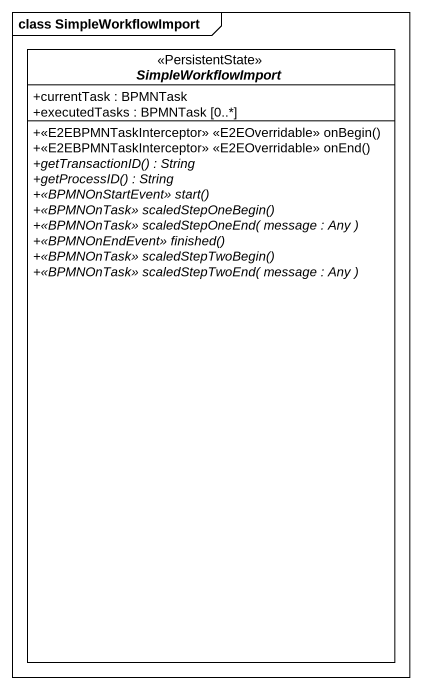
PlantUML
@startuml
mainframe class SimpleWorkflowImport
hide circle
hide empty members
skinparam classAttributeIconSize 0
abstract class SimpleWorkflowImport <<PersistentState>> {
  +currentTask : BPMNTask
  +executedTasks : BPMNTask [0..*]
  +<<E2EBPMNTaskInterceptor>> <<E2EOverridable>> onBegin()
  +<<E2EBPMNTaskInterceptor>> <<E2EOverridable>> onEnd()
  {abstract} +getTransactionID() : String
  {abstract} +getProcessID() : String
  {abstract} +<<BPMNOnStartEvent>> start()
  {abstract} +<<BPMNOnTask>> scaledStepOneBegin()
  {abstract} +<<BPMNOnTask>> scaledStepOneEnd( message : Any )
  {abstract} +<<BPMNOnEndEvent>> finished()
  {abstract} +<<BPMNOnTask>> scaledStepTwoBegin()
  {abstract} +<<BPMNOnTask>> scaledStepTwoEnd( message : Any )
}
@enduml
